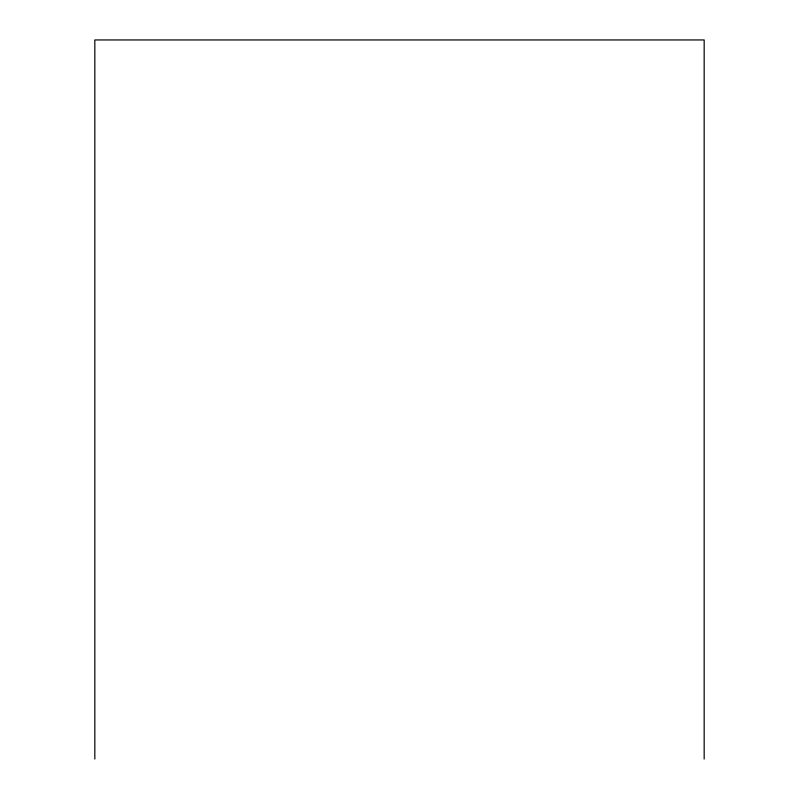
<?xml version="1.0" encoding="UTF-8"?>
<svg xmlns="http://www.w3.org/2000/svg" width="799" height="799" viewBox="0 0 799 799"><rect width="100%" height="100%" fill="white"/><g stroke="black" fill="none" stroke-linecap="round" stroke-linejoin="round"><path stroke-width="1.2" d="M704.169 759.05L704.169 39.95L94.831 39.95L94.831 759.05"/></g></svg>
